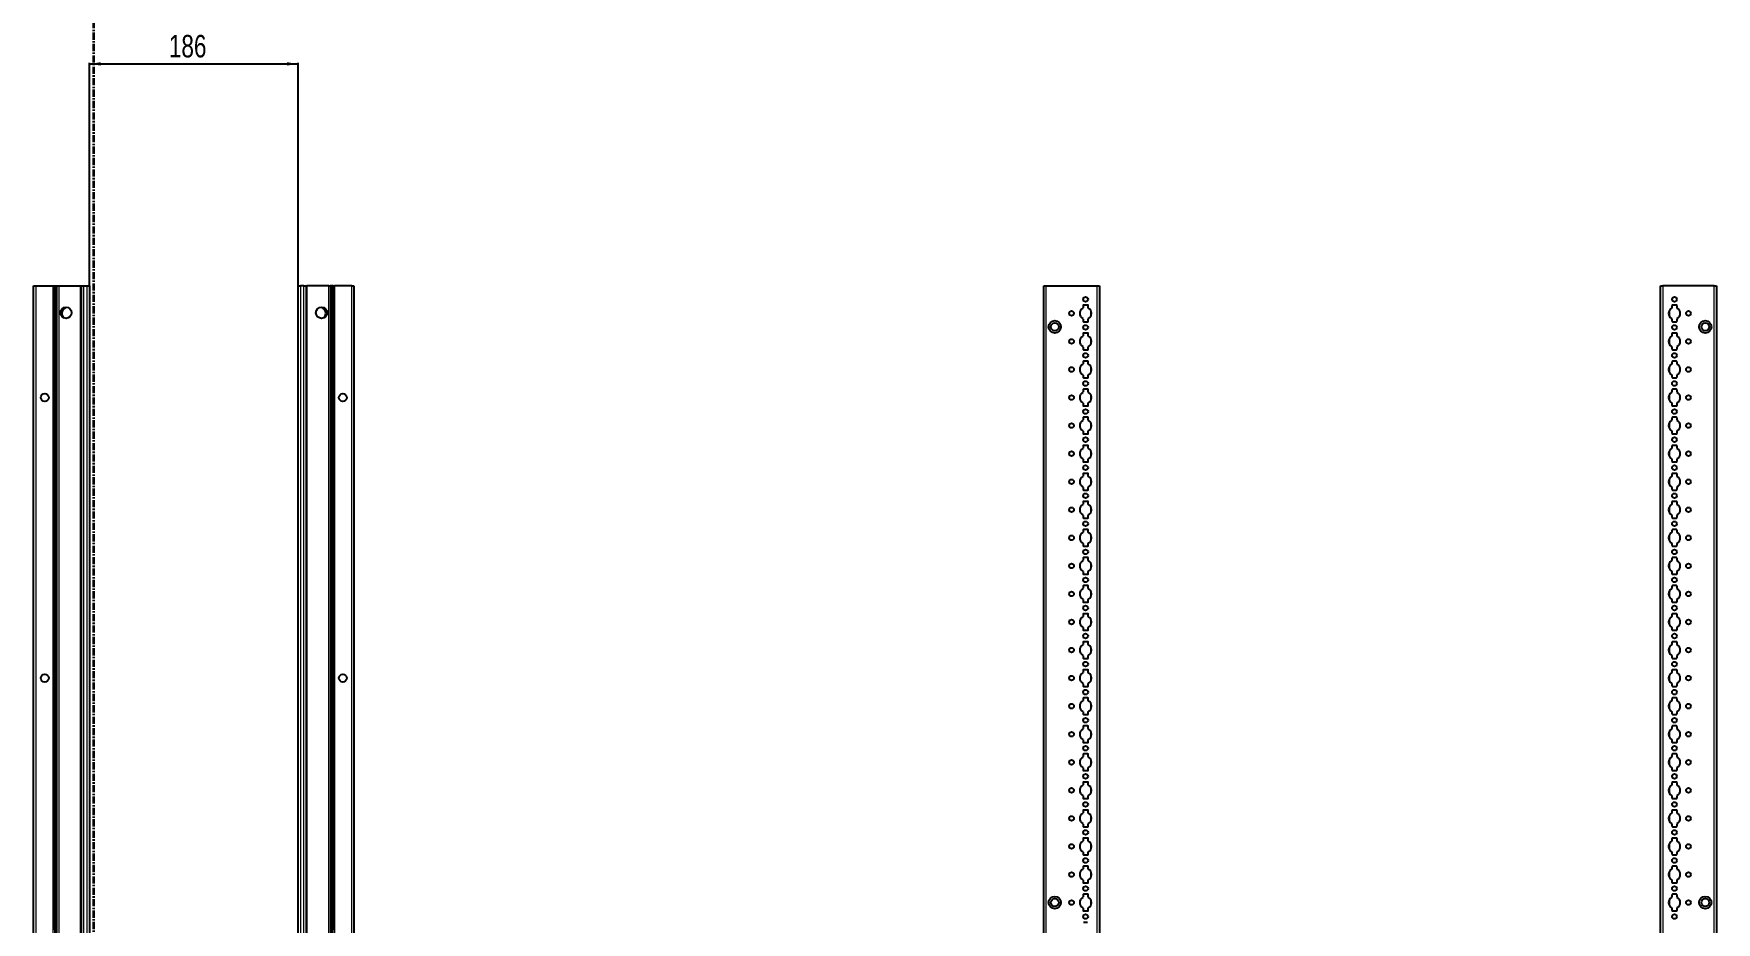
# Model space of a CAD drawing. Header units: millimetres. Extents: x -199 to 2568, y -1547 to 1507.
# Drawn here: x 1069 to 2568, y -320 to 472 of the extents above; entities that cross this region are included whole.
import ezdxf

# ---------------------------------------------------------------- set-up
doc = ezdxf.new("R2010")
doc.units = ezdxf.units.MM
doc.linetypes.add('CENTER', pattern=[10.16, 6.35, -1.27, 1.27, -1.27])
doc.layers.add('FORMAT', color=7, linetype='Continuous')
doc.styles.add('SLDTEXTSTYLE0', font='TXT', dxfattribs={"width": 0.75})
doc.dimstyles.new('SLDDIMSTYLE0', dxfattribs={"dimtxt": 20, "dimasz": 10, "dimexe": 0, "dimexo": 0.0625, "dimgap": 5, "dimtad": 2, "dimdec": 1, "dimrnd": 1e-09, "dimzin": 12, "dimdsep": 46, "dimtxsty": 'SLDTEXTSTYLE0', "dimsah": 1, "dimcen": 0.09, "dimadec": 0, "dimazin": 3, "dimtfac": 1, "dimtofl": 0, "dimtmove": 0, "dimatfit": 3, "dimfxl": 0, "dimfrac": 2, "dimtolj": 1, "dimtzin": 12, "dimarcsym": 0})

# ---------------------------------------------------------------- blocks, each defined once
blk = doc.blocks.new('_D_4')
at = {"layer": 'FORMAT'}
for p, q in [((1118.4, 247.2), (1118.4, 446)), ((1118.4, 445), (1304.4, 445)), ((1304.4, 247.2), (1304.4, 446))]:
    blk.add_line(p, q, dxfattribs=at)
for points in [[(1118.4, 445), (1128.4, 443.5), (1128.4, 446.5)], [(1304.4, 445), (1294.4, 446.5), (1294.4, 443.5)]]:
    blk.add_solid(points, dxfattribs=at)
at = {"layer": 'FORMAT', "insert": (1189.2, 470.8), "char_height": 20, "attachment_point": 1, "style": 'SLDTEXTSTYLE0'}
blk.add_mtext('186', dxfattribs=at)

msp = doc.modelspace()

# ---------------------------------------------------------------- linework, layer by layer
at = {"color": 7, "linetype": 'CENTER', "lineweight": 35}
msp.add_line((1122.12, 1499.09), (1122.12, -1103.67), dxfattribs=at)
at = {"color": 7, "linetype": 'Continuous', "lineweight": 25}
for p, q in [((1068.68, -851.79), (1068.68, 247.21)), ((1068.68, 247.21), (1070.68, 247.21)), ((1070.68, 247.21), (1086.03, 247.21)), ((1086.03, 247.21), (1086.68, 247.21)), ((1086.68, 223.46), (1086.68, 247.21)), ((1086.68, 247.21), (1087.27, 247.21)), ((1087.27, 247.21), (1088.48, 247.21)), ((1088.48, 247.21), (1088.48, -851.79)), ((1088.48, 247.21), (1088.51, 247.21)), ((1088.51, 247.21), (1088.51, -851.79)), ((1088.51, 247.21), (1089.72, 247.21)), ((1089.72, 247.21), (1091.13, 247.21)), ((1091.13, 247.21), (1110.53, 247.21)), ((1110.53, 247.21), (1111.18, 247.21)), ((1111.18, -851.79), (1111.18, 247.21)), ((1111.18, 247.21), (1113.18, 247.21)), ((1113.18, 247.21), (1116.38, 247.21)), ((1116.38, 247.21), (1118.38, 247.21)), ((1118.38, 247.21), (1118.38, -851.79)), ((1304.38, -851.79), (1304.38, 247.21)), ((1304.38, 247.21), (1306.38, 247.21)), ((1309.58, 247.21), (1306.38, 247.21)), ((1309.58, 247.21), (1311.58, 247.21)), ((1311.58, 247.21), (1311.58, -851.79)), ((1311.58, 247.21), (1312.23, 247.21)), ((1331.64, 247.21), (1312.23, 247.21)), ((1331.64, 247.21), (1333.05, 247.21)), ((1334.26, 247.21), (1333.05, 247.21)), ((1334.26, -851.79), (1334.26, 247.21)), ((1334.29, 247.21), (1334.26, 247.21)), ((1334.29, -851.79), (1334.29, 247.21)), ((1335.5, 247.21), (1334.29, 247.21)), ((1335.5, 247.21), (1336.08, 247.21)), ((1336.08, 247.21), (1336.08, 223.46)), ((1336.08, 247.21), (1336.73, 247.21)), ((1352.08, 247.21), (1336.73, 247.21)), ((1352.08, 247.21), (1354.08, 247.21)), ((1354.08, 247.21), (1354.08, -851.79)), ((1968.81, -851.79), (1968.81, 247.21)), ((1968.81, 247.21), (1970.81, 247.21)), ((1970.81, 247.21), (2016.51, 247.21)), ((2016.51, 247.21), (2018.51, 247.21)), ((2018.51, 247.21), (2018.51, -851.79)), ((2518.51, -851.79), (2518.51, 247.21)), ((2518.51, 247.21), (2520.51, 247.21)), ((2566.21, 247.21), (2520.51, 247.21)), ((2566.21, 247.21), (2568.21, 247.21)), ((2568.21, 247.21), (2568.21, -851.79)), ((1096.73, 227.73), (1096.73, 228.14)), ((1326.03, 228.14), (1326.03, 227.73)), ((2003.86, 229.61), (2003.86, 227.73)), ((2007.96, 230.11), (2004.36, 230.11)), ((2008.46, 227.73), (2008.46, 229.61)), ((2528.56, 229.61), (2528.56, 227.73)), ((2532.66, 230.11), (2529.06, 230.11)), ((2533.16, 227.73), (2533.16, 229.61)), ((1086.75, 223.35), (1086.68, 223.46)), ((1086.68, 223.46), (1086.68, 221.96)), ((1086.68, 221.96), (1086.75, 222.06)), ((1086.68, 173.46), (1086.68, 221.96)), ((1086.75, 222.06), (1086.75, 223.35)), ((1336.08, 223.46), (1336.02, 223.35)), ((1336.02, 223.35), (1336.02, 222.06)), ((1336.02, 222.06), (1336.08, 221.96)), ((1336.08, 221.96), (1336.08, 223.46)), ((1336.08, 221.96), (1336.08, 173.46)), ((2003.86, 217.68), (2003.86, 215.81)), ((2004.36, 215.31), (2007.96, 215.31)), ((2008.46, 215.81), (2008.46, 217.68)), ((2528.56, 217.68), (2528.56, 215.81)), ((2529.06, 215.31), (2532.66, 215.31)), ((2533.16, 215.81), (2533.16, 217.68)), ((2003.86, 204.61), (2003.86, 202.73)), ((2007.96, 205.11), (2004.36, 205.11)), ((2008.46, 202.73), (2008.46, 204.61)), ((2528.56, 204.61), (2528.56, 202.73)), ((2532.66, 205.11), (2529.06, 205.11)), ((2533.16, 202.73), (2533.16, 204.61)), ((2003.86, 192.68), (2003.86, 190.81)), ((2004.36, 190.31), (2007.96, 190.31)), ((2007.96, 180.11), (2004.36, 180.11)), ((2008.46, 190.81), (2008.46, 192.68)), ((2528.56, 192.68), (2528.56, 190.81)), ((2529.06, 190.31), (2532.66, 190.31)), ((2532.66, 180.11), (2529.06, 180.11)), ((2533.16, 190.81), (2533.16, 192.68)), ((1086.75, 173.35), (1086.68, 173.46)), ((1086.68, 173.46), (1086.68, 171.96)), ((1086.68, 171.96), (1086.75, 172.06)), ((1086.68, 123.46), (1086.68, 171.96)), ((1086.75, 172.06), (1086.75, 173.35)), ((1336.08, 173.46), (1336.02, 173.35)), ((1336.02, 173.35), (1336.02, 172.06)), ((1336.02, 172.06), (1336.08, 171.96)), ((1336.08, 171.96), (1336.08, 173.46)), ((1336.08, 171.96), (1336.08, 123.46)), ((2003.86, 179.61), (2003.86, 177.73)), ((2003.86, 167.68), (2003.86, 165.81)), ((2004.36, 165.31), (2007.96, 165.31)), ((2008.46, 177.73), (2008.46, 179.61)), ((2008.46, 165.81), (2008.46, 167.68)), ((2528.56, 179.61), (2528.56, 177.73)), ((2528.56, 167.68), (2528.56, 165.81)), ((2529.06, 165.31), (2532.66, 165.31)), ((2533.16, 177.73), (2533.16, 179.61)), ((2533.16, 165.81), (2533.16, 167.68)), ((2003.86, 154.61), (2003.86, 152.73)), ((2007.96, 155.11), (2004.36, 155.11)), ((2008.46, 152.73), (2008.46, 154.61)), ((2528.56, 154.61), (2528.56, 152.73)), ((2532.66, 155.11), (2529.06, 155.11)), ((2533.16, 152.73), (2533.16, 154.61)), ((2003.86, 142.68), (2003.86, 140.81)), ((2004.36, 140.31), (2007.96, 140.31)), ((2008.46, 140.81), (2008.46, 142.68)), ((2528.56, 142.68), (2528.56, 140.81)), ((2529.06, 140.31), (2532.66, 140.31)), ((2533.16, 140.81), (2533.16, 142.68)), ((1086.75, 123.35), (1086.68, 123.46)), ((1086.68, 123.46), (1086.68, 121.96)), ((1086.68, 121.96), (1086.75, 122.06)), ((1086.68, 73.46), (1086.68, 121.96)), ((1086.75, 122.06), (1086.75, 123.35)), ((1336.08, 123.46), (1336.02, 123.35)), ((1336.02, 123.35), (1336.02, 122.06)), ((1336.02, 122.06), (1336.08, 121.96)), ((1336.08, 121.96), (1336.08, 123.46)), ((1336.08, 121.96), (1336.08, 73.46)), ((2003.86, 129.61), (2003.86, 127.73)), ((2007.96, 130.11), (2004.36, 130.11)), ((2008.46, 127.73), (2008.46, 129.61)), ((2528.56, 129.61), (2528.56, 127.73)), ((2532.66, 130.11), (2529.06, 130.11)), ((2533.16, 127.73), (2533.16, 129.61)), ((2003.86, 117.68), (2003.86, 115.81)), ((2004.36, 115.31), (2007.96, 115.31)), ((2007.96, 105.11), (2004.36, 105.11)), ((2008.46, 115.81), (2008.46, 117.68)), ((2528.56, 117.68), (2528.56, 115.81)), ((2529.06, 115.31), (2532.66, 115.31)), ((2532.66, 105.11), (2529.06, 105.11)), ((2533.16, 115.81), (2533.16, 117.68)), ((2003.86, 104.61), (2003.86, 102.73)), ((2003.86, 92.68), (2003.86, 90.81)), ((2004.36, 90.31), (2007.96, 90.31)), ((2008.46, 102.73), (2008.46, 104.61)), ((2008.46, 90.81), (2008.46, 92.68)), ((2528.56, 104.61), (2528.56, 102.73)), ((2528.56, 92.68), (2528.56, 90.81)), ((2529.06, 90.31), (2532.66, 90.31)), ((2533.16, 102.73), (2533.16, 104.61)), ((2533.16, 90.81), (2533.16, 92.68)), ((2003.86, 79.61), (2003.86, 77.73)), ((2007.96, 80.11), (2004.36, 80.11)), ((2008.46, 77.73), (2008.46, 79.61)), ((2528.56, 79.61), (2528.56, 77.73)), ((2532.66, 80.11), (2529.06, 80.11)), ((2533.16, 77.73), (2533.16, 79.61)), ((1086.75, 73.35), (1086.68, 73.46)), ((1086.68, 73.46), (1086.68, 71.96)), ((1086.68, 71.96), (1086.75, 72.06)), ((1086.68, 23.46), (1086.68, 71.96)), ((1086.75, 72.06), (1086.75, 73.35)), ((1336.08, 73.46), (1336.02, 73.35)), ((1336.02, 73.35), (1336.02, 72.06)), ((1336.02, 72.06), (1336.08, 71.96)), ((1336.08, 71.96), (1336.08, 73.46)), ((1336.08, 71.96), (1336.08, 23.46)), ((2003.86, 67.68), (2003.86, 65.81)), ((2004.36, 65.31), (2007.96, 65.31)), ((2008.46, 65.81), (2008.46, 67.68)), ((2528.56, 67.68), (2528.56, 65.81)), ((2529.06, 65.31), (2532.66, 65.31)), ((2533.16, 65.81), (2533.16, 67.68)), ((2003.86, 54.61), (2003.86, 52.73)), ((2007.96, 55.11), (2004.36, 55.11)), ((2008.46, 52.73), (2008.46, 54.61)), ((2528.56, 54.61), (2528.56, 52.73)), ((2532.66, 55.11), (2529.06, 55.11)), ((2533.16, 52.73), (2533.16, 54.61)), ((2003.86, 42.68), (2003.86, 40.81)), ((2004.36, 40.31), (2007.96, 40.31)), ((2007.96, 30.11), (2004.36, 30.11)), ((2008.46, 40.81), (2008.46, 42.68)), ((2528.56, 42.68), (2528.56, 40.81)), ((2529.06, 40.31), (2532.66, 40.31)), ((2532.66, 30.11), (2529.06, 30.11)), ((2533.16, 40.81), (2533.16, 42.68)), ((1086.75, 23.35), (1086.68, 23.46)), ((1086.68, 23.46), (1086.68, 21.96)), ((1086.68, 21.96), (1086.75, 22.06)), ((1086.68, -26.54), (1086.68, 21.96)), ((1086.75, 22.06), (1086.75, 23.35)), ((1336.08, 23.46), (1336.02, 23.35)), ((1336.02, 23.35), (1336.02, 22.06)), ((1336.02, 22.06), (1336.08, 21.96)), ((1336.08, 21.96), (1336.08, 23.46)), ((1336.08, 21.96), (1336.08, -26.54)), ((2003.86, 29.61), (2003.86, 27.73)), ((2003.86, 17.68), (2003.86, 15.81)), ((2004.36, 15.31), (2007.96, 15.31)), ((2008.46, 27.73), (2008.46, 29.61)), ((2008.46, 15.81), (2008.46, 17.68)), ((2528.56, 29.61), (2528.56, 27.73)), ((2528.56, 17.68), (2528.56, 15.81)), ((2529.06, 15.31), (2532.66, 15.31)), ((2533.16, 27.73), (2533.16, 29.61)), ((2533.16, 15.81), (2533.16, 17.68)), ((2003.86, 4.61), (2003.86, 2.73)), ((2007.96, 5.11), (2004.36, 5.11)), ((2008.46, 2.73), (2008.46, 4.61)), ((2528.56, 4.61), (2528.56, 2.73)), ((2532.66, 5.11), (2529.06, 5.11)), ((2533.16, 2.73), (2533.16, 4.61)), ((2003.86, -7.32), (2003.86, -9.19)), ((2004.36, -9.69), (2007.96, -9.69)), ((2008.46, -9.19), (2008.46, -7.32)), ((2528.56, -7.32), (2528.56, -9.19)), ((2529.06, -9.69), (2532.66, -9.69)), ((2533.16, -9.19), (2533.16, -7.32)), ((1086.75, -26.65), (1086.68, -26.54)), ((1086.68, -26.54), (1086.68, -28.04)), ((1086.68, -28.04), (1086.75, -27.94)), ((1086.68, -76.54), (1086.68, -28.04)), ((1086.75, -27.94), (1086.75, -26.65)), ((1336.08, -26.54), (1336.02, -26.65)), ((1336.02, -26.65), (1336.02, -27.94)), ((1336.02, -27.94), (1336.08, -28.04)), ((1336.08, -28.04), (1336.08, -26.54)), ((1336.08, -28.04), (1336.08, -76.54)), ((2003.86, -20.39), (2003.86, -22.27)), ((2007.96, -19.89), (2004.36, -19.89)), ((2008.46, -22.27), (2008.46, -20.39)), ((2528.56, -20.39), (2528.56, -22.27)), ((2532.66, -19.89), (2529.06, -19.89)), ((2533.16, -22.27), (2533.16, -20.39)), ((2003.86, -32.32), (2003.86, -34.19)), ((2004.36, -34.69), (2007.96, -34.69)), ((2007.96, -44.89), (2004.36, -44.89)), ((2008.46, -34.19), (2008.46, -32.32)), ((2528.56, -32.32), (2528.56, -34.19)), ((2529.06, -34.69), (2532.66, -34.69)), ((2532.66, -44.89), (2529.06, -44.89)), ((2533.16, -34.19), (2533.16, -32.32)), ((2003.86, -45.39), (2003.86, -47.27)), ((2003.86, -57.32), (2003.86, -59.19)), ((2004.36, -59.69), (2007.96, -59.69)), ((2008.46, -47.27), (2008.46, -45.39)), ((2008.46, -59.19), (2008.46, -57.32)), ((2528.56, -45.39), (2528.56, -47.27)), ((2528.56, -57.32), (2528.56, -59.19)), ((2529.06, -59.69), (2532.66, -59.69)), ((2533.16, -47.27), (2533.16, -45.39)), ((2533.16, -59.19), (2533.16, -57.32)), ((2003.86, -70.39), (2003.86, -72.27)), ((2007.96, -69.89), (2004.36, -69.89)), ((2008.46, -72.27), (2008.46, -70.39)), ((2528.56, -70.39), (2528.56, -72.27)), ((2532.66, -69.89), (2529.06, -69.89)), ((2533.16, -72.27), (2533.16, -70.39)), ((1086.75, -76.65), (1086.68, -76.54)), ((1086.68, -76.54), (1086.68, -78.04)), ((1086.68, -78.04), (1086.75, -77.94)), ((1086.68, -126.54), (1086.68, -78.04)), ((1086.75, -77.94), (1086.75, -76.65)), ((1336.08, -76.54), (1336.02, -76.65)), ((1336.02, -76.65), (1336.02, -77.94)), ((1336.02, -77.94), (1336.08, -78.04)), ((1336.08, -78.04), (1336.08, -76.54)), ((1336.08, -78.04), (1336.08, -126.54)), ((2003.86, -82.32), (2003.86, -84.19)), ((2004.36, -84.69), (2007.96, -84.69)), ((2008.46, -84.19), (2008.46, -82.32)), ((2528.56, -82.32), (2528.56, -84.19)), ((2529.06, -84.69), (2532.66, -84.69)), ((2533.16, -84.19), (2533.16, -82.32)), ((2003.86, -95.39), (2003.86, -97.27)), ((2007.96, -94.89), (2004.36, -94.89)), ((2008.46, -97.27), (2008.46, -95.39)), ((2528.56, -95.39), (2528.56, -97.27)), ((2532.66, -94.89), (2529.06, -94.89)), ((2533.16, -97.27), (2533.16, -95.39)), ((2003.86, -107.32), (2003.86, -109.19)), ((2004.36, -109.69), (2007.96, -109.69)), ((2007.96, -119.89), (2004.36, -119.89)), ((2008.46, -109.19), (2008.46, -107.32)), ((2528.56, -107.32), (2528.56, -109.19)), ((2529.06, -109.69), (2532.66, -109.69)), ((2532.66, -119.89), (2529.06, -119.89)), ((2533.16, -109.19), (2533.16, -107.32)), ((1086.75, -126.65), (1086.68, -126.54)), ((1086.68, -126.54), (1086.68, -128.04)), ((1086.68, -128.04), (1086.75, -127.94)), ((1086.68, -176.54), (1086.68, -128.04)), ((1086.75, -127.94), (1086.75, -126.65)), ((1336.08, -126.54), (1336.02, -126.65)), ((1336.02, -126.65), (1336.02, -127.94)), ((1336.02, -127.94), (1336.08, -128.04)), ((1336.08, -128.04), (1336.08, -126.54)), ((1336.08, -128.04), (1336.08, -176.54)), ((2003.86, -120.39), (2003.86, -122.27)), ((2003.86, -132.32), (2003.86, -134.19)), ((2004.36, -134.69), (2007.96, -134.69)), ((2008.46, -122.27), (2008.46, -120.39)), ((2008.46, -134.19), (2008.46, -132.32)), ((2528.56, -120.39), (2528.56, -122.27)), ((2528.56, -132.32), (2528.56, -134.19)), ((2529.06, -134.69), (2532.66, -134.69)), ((2533.16, -122.27), (2533.16, -120.39)), ((2533.16, -134.19), (2533.16, -132.32)), ((2003.86, -145.39), (2003.86, -147.27)), ((2007.96, -144.89), (2004.36, -144.89)), ((2008.46, -147.27), (2008.46, -145.39)), ((2528.56, -145.39), (2528.56, -147.27)), ((2532.66, -144.89), (2529.06, -144.89)), ((2533.16, -147.27), (2533.16, -145.39)), ((2003.86, -157.32), (2003.86, -159.19)), ((2004.36, -159.69), (2007.96, -159.69)), ((2008.46, -159.19), (2008.46, -157.32)), ((2528.56, -157.32), (2528.56, -159.19)), ((2529.06, -159.69), (2532.66, -159.69)), ((2533.16, -159.19), (2533.16, -157.32)), ((1086.75, -176.65), (1086.68, -176.54)), ((1086.68, -176.54), (1086.68, -178.04)), ((1086.68, -178.04), (1086.75, -177.94)), ((1086.68, -226.54), (1086.68, -178.04)), ((1086.75, -177.94), (1086.75, -176.65)), ((1336.08, -176.54), (1336.02, -176.65)), ((1336.02, -176.65), (1336.02, -177.94)), ((1336.02, -177.94), (1336.08, -178.04)), ((1336.08, -178.04), (1336.08, -176.54)), ((1336.08, -178.04), (1336.08, -226.54)), ((2003.86, -170.39), (2003.86, -172.27)), ((2007.96, -169.89), (2004.36, -169.89)), ((2008.46, -172.27), (2008.46, -170.39)), ((2528.56, -170.39), (2528.56, -172.27)), ((2532.66, -169.89), (2529.06, -169.89)), ((2533.16, -172.27), (2533.16, -170.39)), ((2003.86, -182.32), (2003.86, -184.19)), ((2004.36, -184.69), (2007.96, -184.69)), ((2007.96, -194.89), (2004.36, -194.89)), ((2008.46, -184.19), (2008.46, -182.32)), ((2528.56, -182.32), (2528.56, -184.19)), ((2529.06, -184.69), (2532.66, -184.69)), ((2532.66, -194.89), (2529.06, -194.89)), ((2533.16, -184.19), (2533.16, -182.32)), ((2003.86, -195.39), (2003.86, -197.27)), ((2003.86, -207.32), (2003.86, -209.19)), ((2004.36, -209.69), (2007.96, -209.69)), ((2008.46, -197.27), (2008.46, -195.39)), ((2008.46, -209.19), (2008.46, -207.32)), ((2528.56, -195.39), (2528.56, -197.27)), ((2528.56, -207.32), (2528.56, -209.19)), ((2529.06, -209.69), (2532.66, -209.69)), ((2533.16, -197.27), (2533.16, -195.39)), ((2533.16, -209.19), (2533.16, -207.32)), ((2003.86, -220.39), (2003.86, -222.27)), ((2007.96, -219.89), (2004.36, -219.89)), ((2008.46, -222.27), (2008.46, -220.39)), ((2528.56, -220.39), (2528.56, -222.27)), ((2532.66, -219.89), (2529.06, -219.89)), ((2533.16, -222.27), (2533.16, -220.39)), ((1086.75, -226.65), (1086.68, -226.54)), ((1086.68, -226.54), (1086.68, -228.04)), ((1086.68, -228.04), (1086.75, -227.94)), ((1086.68, -276.54), (1086.68, -228.04)), ((1086.75, -227.94), (1086.75, -226.65)), ((1336.08, -226.54), (1336.02, -226.65)), ((1336.02, -226.65), (1336.02, -227.94)), ((1336.02, -227.94), (1336.08, -228.04)), ((1336.08, -228.04), (1336.08, -226.54)), ((1336.08, -228.04), (1336.08, -276.54)), ((2003.86, -232.32), (2003.86, -234.19)), ((2004.36, -234.69), (2007.96, -234.69)), ((2008.46, -234.19), (2008.46, -232.32)), ((2528.56, -232.32), (2528.56, -234.19)), ((2529.06, -234.69), (2532.66, -234.69)), ((2533.16, -234.19), (2533.16, -232.32)), ((2003.86, -245.39), (2003.86, -247.27)), ((2007.96, -244.89), (2004.36, -244.89)), ((2008.46, -247.27), (2008.46, -245.39)), ((2528.56, -245.39), (2528.56, -247.27)), ((2532.66, -244.89), (2529.06, -244.89)), ((2533.16, -247.27), (2533.16, -245.39)), ((2003.86, -257.32), (2003.86, -259.19)), ((2004.36, -259.69), (2007.96, -259.69)), ((2007.96, -269.89), (2004.36, -269.89)), ((2008.46, -259.19), (2008.46, -257.32)), ((2528.56, -257.32), (2528.56, -259.19)), ((2529.06, -259.69), (2532.66, -259.69)), ((2532.66, -269.89), (2529.06, -269.89)), ((2533.16, -259.19), (2533.16, -257.32)), ((1086.75, -276.65), (1086.68, -276.54)), ((1086.68, -276.54), (1086.68, -278.04)), ((1086.68, -278.04), (1086.75, -277.94)), ((1086.68, -326.54), (1086.68, -278.04)), ((1086.75, -277.94), (1086.75, -276.65)), ((1336.08, -276.54), (1336.02, -276.65)), ((1336.02, -276.65), (1336.02, -277.94)), ((1336.02, -277.94), (1336.08, -278.04)), ((1336.08, -278.04), (1336.08, -276.54)), ((1336.08, -278.04), (1336.08, -326.54)), ((2003.86, -270.39), (2003.86, -272.27)), ((2003.86, -282.32), (2003.86, -284.19)), ((2004.36, -284.69), (2007.96, -284.69)), ((2008.46, -272.27), (2008.46, -270.39)), ((2008.46, -284.19), (2008.46, -282.32)), ((2528.56, -270.39), (2528.56, -272.27)), ((2528.56, -282.32), (2528.56, -284.19)), ((2529.06, -284.69), (2532.66, -284.69)), ((2533.16, -272.27), (2533.16, -270.39)), ((2533.16, -284.19), (2533.16, -282.32)), ((2003.86, -295.39), (2003.86, -297.27)), ((2007.96, -294.89), (2004.36, -294.89)), ((2008.46, -297.27), (2008.46, -295.39)), ((2528.56, -295.39), (2528.56, -297.27)), ((2532.66, -294.89), (2529.06, -294.89)), ((2533.16, -297.27), (2533.16, -295.39)), ((2003.86, -307.32), (2003.86, -309.19)), ((2004.36, -309.69), (2007.96, -309.69)), ((2008.46, -309.19), (2008.46, -307.32)), ((2528.56, -307.32), (2528.56, -309.19)), ((2529.06, -309.69), (2532.66, -309.69)), ((2533.16, -309.19), (2533.16, -307.32)), ((2007.96, -319.89), (2004.36, -319.89))]:
    msp.add_line(p, q, dxfattribs=at)
at = {"color": 8, "linetype": 'Continuous', "lineweight": 18}
for p, q in [((1070.68, 247.21), (1070.68, -851.79)), ((1086.03, -851.79), (1086.03, 247.21)), ((1087.27, 247.21), (1087.27, -851.79)), ((1089.72, -851.79), (1089.72, 247.21)), ((1091.13, 247.21), (1091.13, -851.79)), ((1110.53, -851.79), (1110.53, 247.21)), ((1113.18, 247.21), (1113.18, -851.79)), ((1116.38, -851.79), (1116.38, 247.21)), ((1306.38, 247.21), (1306.38, -851.79)), ((1309.58, -851.79), (1309.58, 247.21)), ((1312.23, 247.21), (1312.23, -851.79)), ((1331.64, -851.79), (1331.64, 247.21)), ((1333.05, 247.21), (1333.05, -851.79)), ((1335.5, -851.79), (1335.5, 247.21)), ((1336.73, 247.21), (1336.73, -851.79)), ((1352.08, -851.79), (1352.08, 247.21)), ((1970.81, 247.21), (1970.81, -851.79)), ((2016.51, -851.79), (2016.51, 247.21)), ((2520.51, 247.21), (2520.51, -851.79)), ((2566.21, -851.79), (2566.21, 247.21)), ((2010.66, 220), (2010.66, 225.41)), ((2526.36, 225.41), (2526.36, 220)), ((2010.66, 195), (2010.66, 200.41)), ((2526.36, 200.41), (2526.36, 195)), ((2010.66, 170), (2010.66, 175.41)), ((2526.36, 175.41), (2526.36, 170)), ((2010.66, 145), (2010.66, 150.41)), ((2526.36, 150.41), (2526.36, 145)), ((2010.66, 120), (2010.66, 125.41)), ((2526.36, 125.41), (2526.36, 120)), ((2010.66, 95), (2010.66, 100.41)), ((2526.36, 100.41), (2526.36, 95)), ((2010.66, 70), (2010.66, 75.41)), ((2526.36, 75.41), (2526.36, 70)), ((2010.66, 45), (2010.66, 50.41)), ((2526.36, 50.41), (2526.36, 45)), ((2010.66, 20), (2010.66, 25.41)), ((2526.36, 25.41), (2526.36, 20)), ((2010.66, -5), (2010.66, 0.41)), ((2526.36, 0.41), (2526.36, -5)), ((2010.66, -30), (2010.66, -24.59)), ((2526.36, -24.59), (2526.36, -30)), ((2010.66, -55), (2010.66, -49.59)), ((2526.36, -49.59), (2526.36, -55)), ((2010.66, -80), (2010.66, -74.59)), ((2526.36, -74.59), (2526.36, -80)), ((2010.66, -105), (2010.66, -99.59)), ((2526.36, -99.59), (2526.36, -105)), ((2010.66, -130), (2010.66, -124.59)), ((2526.36, -124.59), (2526.36, -130)), ((2010.66, -155), (2010.66, -149.59)), ((2526.36, -149.59), (2526.36, -155)), ((2010.66, -180), (2010.66, -174.59)), ((2526.36, -174.59), (2526.36, -180)), ((2010.66, -205), (2010.66, -199.59)), ((2526.36, -199.59), (2526.36, -205)), ((2010.66, -230), (2010.66, -224.59)), ((2526.36, -224.59), (2526.36, -230)), ((2010.66, -255), (2010.66, -249.59)), ((2526.36, -249.59), (2526.36, -255)), ((2010.66, -280), (2010.66, -274.59)), ((2526.36, -274.59), (2526.36, -280)), ((2010.66, -305), (2010.66, -299.59)), ((2526.36, -299.59), (2526.36, -305))]:
    msp.add_line(p, q, dxfattribs=at)
at = {"color": 7, "linetype": 'Continuous', "lineweight": 25}
for centre, radius in [((1097.53, 223.21), 5), ((1325.23, 223.21), 5), ((2006.16, 235.21), 2.12), ((2530.86, 235.21), 2.13), ((1978.66, 210.71), 5.5), ((1978.66, 210.71), 3.5), ((1993.66, 222.71), 2.12), ((2006.16, 210.21), 2.12), ((2530.86, 210.21), 2.13), ((2543.36, 222.71), 2.12), ((2558.36, 210.71), 5.5), ((2558.36, 210.71), 3.5), ((1993.66, 197.71), 2.12), ((2543.36, 197.71), 2.12), ((2006.16, 185.21), 2.12), ((2530.86, 185.21), 2.12), ((1993.66, 172.71), 2.12), ((2543.36, 172.71), 2.12), ((1078.58, 147.71), 3.5), ((1344.18, 147.71), 3.5), ((2006.16, 160.21), 2.12), ((2530.86, 160.21), 2.12), ((1993.66, 147.71), 2.12), ((2006.16, 135.21), 2.12), ((2530.86, 135.21), 2.12), ((2543.36, 147.71), 2.12), ((1993.66, 122.71), 2.12), ((2543.36, 122.71), 2.12), ((2006.16, 110.21), 2.12), ((2530.86, 110.21), 2.12), ((1993.66, 97.71), 2.12), ((2543.36, 97.71), 2.12), ((2006.16, 85.21), 2.12), ((2530.86, 85.21), 2.12), ((1993.66, 72.71), 2.12), ((2006.16, 60.21), 2.12), ((2530.86, 60.21), 2.12), ((2543.36, 72.71), 2.12), ((1993.66, 47.71), 2.12), ((2543.36, 47.71), 2.12), ((2006.16, 35.21), 2.12), ((2530.86, 35.21), 2.12), ((1993.66, 22.71), 2.12), ((2543.36, 22.71), 2.12), ((2006.16, 10.21), 2.12), ((2530.86, 10.21), 2.12), ((1993.66, -2.29), 2.12), ((2006.16, -14.79), 2.12), ((2530.86, -14.79), 2.12), ((2543.36, -2.29), 2.12), ((1993.66, -27.29), 2.12), ((2543.36, -27.29), 2.12), ((2006.16, -39.79), 2.12), ((2530.86, -39.79), 2.12), ((1993.66, -52.29), 2.12), ((2543.36, -52.29), 2.12), ((2006.16, -64.79), 2.12), ((2530.86, -64.79), 2.12), ((1993.66, -77.29), 2.12), ((2006.16, -89.79), 2.12), ((2530.86, -89.79), 2.12), ((2543.36, -77.29), 2.12), ((1078.58, -102.29), 3.5), ((1344.18, -102.29), 3.5), ((1993.66, -102.29), 2.12), ((2543.36, -102.29), 2.12), ((2006.16, -114.79), 2.12), ((2530.86, -114.79), 2.12), ((1993.66, -127.29), 2.12), ((2543.36, -127.29), 2.12), ((2006.16, -139.79), 2.12), ((2530.86, -139.79), 2.12), ((1993.66, -152.29), 2.12), ((2006.16, -164.79), 2.12), ((2530.86, -164.79), 2.12), ((2543.36, -152.29), 2.12), ((1993.66, -177.29), 2.12), ((2543.36, -177.29), 2.12), ((2006.16, -189.79), 2.12), ((2530.86, -189.79), 2.12), ((1993.66, -202.29), 2.12), ((2543.36, -202.29), 2.12), ((2006.16, -214.79), 2.12), ((2530.86, -214.79), 2.12), ((1993.66, -227.29), 2.12), ((2006.16, -239.79), 2.12), ((2530.86, -239.79), 2.12), ((2543.36, -227.29), 2.12), ((1993.66, -252.29), 2.12), ((2543.36, -252.29), 2.12), ((2006.16, -264.79), 2.12), ((2530.86, -264.79), 2.12), ((1993.66, -277.29), 2.12), ((2543.36, -277.29), 2.12), ((1978.66, -302.29), 5.5), ((1978.66, -302.29), 3.5), ((2006.16, -289.79), 2.12), ((2530.86, -289.79), 2.12), ((2558.36, -302.29), 5.5), ((2558.36, -302.29), 3.5), ((1993.66, -302.29), 2.12), ((2006.16, -314.79), 2.12), ((2530.86, -314.79), 2.12), ((2543.36, -302.29), 2.12)]:
    msp.add_circle(centre, radius, dxfattribs=at)
for centre, radius, start, end in [((1099.03, 222.71), 5.25, 119.14074, 233.81086), ((1096.23, 227.73), 0.5, 299.14074, 0), ((1326.53, 227.73), 0.5, 180, 240.85926), ((1323.73, 222.71), 5.25, 306.18912, 60.85926), ((2006.16, 222.71), 5.25, 119.14074, 240.85926), ((2003.36, 227.73), 0.5, 299.14074, 0), ((2004.36, 229.61), 0.5, 90, 180), ((2007.96, 229.61), 0.5, 0, 90), ((2008.96, 227.73), 0.5, 180, 240.85926), ((2006.16, 222.71), 5.25, 299.14074, 60.85926), ((2530.86, 222.71), 5.25, 119.14074, 240.85926), ((2528.06, 227.73), 0.5, 299.14074, 0), ((2529.06, 229.61), 0.5, 90, 180), ((2532.66, 229.61), 0.5, 360, 90), ((2533.66, 227.73), 0.5, 180, 240.85926), ((2530.86, 222.71), 5.25, 299.14074, 60.85926), ((2003.36, 217.68), 0.5, 0, 60.85926), ((2004.36, 215.81), 0.5, 180, 270), ((2007.96, 215.81), 0.5, 270, 0), ((2008.96, 217.68), 0.5, 119.14074, 180), ((2528.06, 217.68), 0.5, 0, 60.85926), ((2529.06, 215.81), 0.5, 180, 270), ((2532.66, 215.81), 0.5, 270, 0), ((2533.66, 217.68), 0.5, 119.14074, 180), ((2006.16, 197.71), 5.25, 119.14074, 240.85926), ((2003.36, 202.73), 0.5, 299.14074, 0), ((2004.36, 204.61), 0.5, 90, 180), ((2007.96, 204.61), 0.5, 0, 90), ((2008.96, 202.73), 0.5, 180, 240.85926), ((2006.16, 197.71), 5.25, 299.14074, 60.85926), ((2530.86, 197.71), 5.25, 119.14074, 240.85926), ((2528.06, 202.73), 0.5, 299.14074, 0), ((2529.06, 204.61), 0.5, 90, 180), ((2532.66, 204.61), 0.5, 0, 90), ((2533.66, 202.73), 0.5, 180, 240.85926), ((2530.86, 197.71), 5.25, 299.14074, 60.85926), ((2003.36, 192.68), 0.5, 0, 60.85926), ((2004.36, 190.81), 0.5, 180, 270), ((2004.36, 179.61), 0.5, 90, 180), ((2007.96, 190.81), 0.5, 270, 0), ((2007.96, 179.61), 0.5, 360, 90), ((2008.96, 192.68), 0.5, 119.14074, 180), ((2528.06, 192.68), 0.5, 0, 60.85926), ((2529.06, 190.81), 0.5, 180, 270), ((2529.06, 179.61), 0.5, 90, 180), ((2532.66, 190.81), 0.5, 270, 0), ((2532.66, 179.61), 0.5, 0, 90), ((2533.66, 192.68), 0.5, 119.14074, 180), ((2006.16, 172.71), 5.25, 119.14074, 240.85926), ((2003.36, 177.73), 0.5, 299.14074, 0), ((2003.36, 167.68), 0.5, 0, 60.85926), ((2004.36, 165.81), 0.5, 180, 270), ((2007.96, 165.81), 0.5, 270, 0), ((2008.96, 177.73), 0.5, 180, 240.85926), ((2008.96, 167.68), 0.5, 119.14074, 180), ((2006.16, 172.71), 5.25, 299.14074, 60.85926), ((2530.86, 172.71), 5.25, 119.14074, 240.85926), ((2528.06, 177.73), 0.5, 299.14074, 0), ((2528.06, 167.68), 0.5, 0, 60.85926), ((2529.06, 165.81), 0.5, 180, 270), ((2532.66, 165.81), 0.5, 270, 0), ((2533.66, 177.73), 0.5, 180, 240.85926), ((2533.66, 167.68), 0.5, 119.14074, 180), ((2530.86, 172.71), 5.25, 299.14074, 60.85926), ((2006.16, 147.71), 5.25, 119.14074, 240.85926), ((2003.36, 152.73), 0.5, 299.14074, 0), ((2004.36, 154.61), 0.5, 90, 180), ((2007.96, 154.61), 0.5, 360, 90), ((2008.96, 152.73), 0.5, 180, 240.85926), ((2006.16, 147.71), 5.25, 299.14074, 60.85926), ((2530.86, 147.71), 5.25, 119.14074, 240.85926), ((2528.06, 152.73), 0.5, 299.14074, 0), ((2529.06, 154.61), 0.5, 90, 180), ((2532.66, 154.61), 0.5, 0, 90), ((2533.66, 152.73), 0.5, 180, 240.85926), ((2530.86, 147.71), 5.25, 299.14074, 60.85926), ((2003.36, 142.68), 0.5, 0, 60.85926), ((2004.36, 140.81), 0.5, 180, 270), ((2007.96, 140.81), 0.5, 270, 0), ((2008.96, 142.68), 0.5, 119.14074, 180), ((2528.06, 142.68), 0.5, 0, 60.85926), ((2529.06, 140.81), 0.5, 180, 270), ((2532.66, 140.81), 0.5, 270, 0), ((2533.66, 142.68), 0.5, 119.14074, 180), ((2006.16, 122.71), 5.25, 119.14074, 240.85926), ((2003.36, 127.73), 0.5, 299.14074, 0), ((2004.36, 129.61), 0.5, 90, 180), ((2007.96, 129.61), 0.5, 0, 90), ((2008.96, 127.73), 0.5, 180, 240.85926), ((2006.16, 122.71), 5.25, 299.14074, 60.85926), ((2530.86, 122.71), 5.25, 119.14074, 240.85926), ((2528.06, 127.73), 0.5, 299.14074, 0), ((2529.06, 129.61), 0.5, 90, 180), ((2532.66, 129.61), 0.5, 0, 90), ((2533.66, 127.73), 0.5, 180, 240.85926), ((2530.86, 122.71), 5.25, 299.14074, 60.85926), ((2003.36, 117.68), 0.5, 0, 60.85926), ((2004.36, 115.81), 0.5, 180, 270), ((2004.36, 104.61), 0.5, 90, 180), ((2007.96, 115.81), 0.5, 270, 0), ((2007.96, 104.61), 0.5, 0, 90), ((2008.96, 117.68), 0.5, 119.14074, 180), ((2528.06, 117.68), 0.5, 0, 60.85926), ((2529.06, 115.81), 0.5, 180, 270), ((2529.06, 104.61), 0.5, 90, 180), ((2532.66, 115.81), 0.5, 270, 0), ((2532.66, 104.61), 0.5, 0, 90), ((2533.66, 117.68), 0.5, 119.14074, 180), ((2006.16, 97.71), 5.25, 119.14074, 240.85926), ((2003.36, 102.73), 0.5, 299.14074, 0), ((2003.36, 92.68), 0.5, 0, 60.85926), ((2004.36, 90.81), 0.5, 180, 270), ((2007.96, 90.81), 0.5, 270, 0), ((2008.96, 102.73), 0.5, 180, 240.85926), ((2008.96, 92.68), 0.5, 119.14074, 180), ((2006.16, 97.71), 5.25, 299.14074, 60.85926), ((2530.86, 97.71), 5.25, 119.14074, 240.85926), ((2528.06, 102.73), 0.5, 299.14074, 0), ((2528.06, 92.68), 0.5, 0, 60.85926), ((2529.06, 90.81), 0.5, 180, 270), ((2532.66, 90.81), 0.5, 270, 0), ((2533.66, 102.73), 0.5, 180, 240.85926), ((2533.66, 92.68), 0.5, 119.14074, 180), ((2530.86, 97.71), 5.25, 299.14074, 60.85926), ((2006.16, 72.71), 5.25, 119.14074, 240.85926), ((2003.36, 77.73), 0.5, 299.14074, 0), ((2004.36, 79.61), 0.5, 90, 180), ((2007.96, 79.61), 0.5, 0, 90), ((2008.96, 77.73), 0.5, 180, 240.85926), ((2006.16, 72.71), 5.25, 299.14074, 60.85926), ((2530.86, 72.71), 5.25, 119.14074, 240.85926), ((2528.06, 77.73), 0.5, 299.14074, 0), ((2529.06, 79.61), 0.5, 90, 180), ((2532.66, 79.61), 0.5, 0, 90), ((2533.66, 77.73), 0.5, 180, 240.85926), ((2530.86, 72.71), 5.25, 299.14074, 60.85926), ((2003.36, 67.68), 0.5, 0, 60.85926), ((2004.36, 65.81), 0.5, 180, 270), ((2007.96, 65.81), 0.5, 270, 0), ((2008.96, 67.68), 0.5, 119.14074, 180), ((2528.06, 67.68), 0.5, 0, 60.85926), ((2529.06, 65.81), 0.5, 180, 270), ((2532.66, 65.81), 0.5, 270, 0), ((2533.66, 67.68), 0.5, 119.14074, 180), ((2006.16, 47.71), 5.25, 119.14074, 240.85926), ((2003.36, 52.73), 0.5, 299.14074, 0), ((2004.36, 54.61), 0.5, 90, 180), ((2007.96, 54.61), 0.5, 0, 90), ((2008.96, 52.73), 0.5, 180, 240.85926), ((2006.16, 47.71), 5.25, 299.14074, 60.85926), ((2530.86, 47.71), 5.25, 119.14074, 240.85926), ((2528.06, 52.73), 0.5, 299.14074, 0), ((2529.06, 54.61), 0.5, 90, 180), ((2532.66, 54.61), 0.5, 360, 90), ((2533.66, 52.73), 0.5, 180, 240.85926), ((2530.86, 47.71), 5.25, 299.14074, 60.85926), ((2003.36, 42.68), 0.5, 0, 60.85926), ((2004.36, 40.81), 0.5, 180, 270), ((2004.36, 29.61), 0.5, 90, 180), ((2007.96, 40.81), 0.5, 270, 0), ((2007.96, 29.61), 0.5, 0, 90), ((2008.96, 42.68), 0.5, 119.14074, 180), ((2528.06, 42.68), 0.5, 0, 60.85926), ((2529.06, 40.81), 0.5, 180, 270), ((2529.06, 29.61), 0.5, 90, 180), ((2532.66, 40.81), 0.5, 270, 0), ((2532.66, 29.61), 0.5, 0, 90), ((2533.66, 42.68), 0.5, 119.14074, 180), ((2006.16, 22.71), 5.25, 119.14074, 240.85926), ((2003.36, 27.73), 0.5, 299.14074, 0), ((2003.36, 17.68), 0.5, 0, 60.85926), ((2004.36, 15.81), 0.5, 180, 270), ((2007.96, 15.81), 0.5, 270, 0), ((2008.96, 27.73), 0.5, 180, 240.85926), ((2008.96, 17.68), 0.5, 119.14074, 180), ((2006.16, 22.71), 5.25, 299.14074, 60.85926), ((2530.86, 22.71), 5.25, 119.14074, 240.85926), ((2528.06, 27.73), 0.5, 299.14074, 0), ((2528.06, 17.68), 0.5, 0, 60.85926), ((2529.06, 15.81), 0.5, 180, 270), ((2532.66, 15.81), 0.5, 270, 0), ((2533.66, 27.73), 0.5, 180, 240.85926), ((2533.66, 17.68), 0.5, 119.14074, 180), ((2530.86, 22.71), 5.25, 299.14074, 60.85926), ((2006.16, -2.29), 5.25, 119.14074, 240.85926), ((2003.36, 2.73), 0.5, 299.14074, 0), ((2004.36, 4.61), 0.5, 90, 180), ((2007.96, 4.61), 0.5, 0, 90), ((2008.96, 2.73), 0.5, 180, 240.85926), ((2006.16, -2.29), 5.25, 299.14074, 60.85926), ((2530.86, -2.29), 5.25, 119.14074, 240.85926), ((2528.06, 2.73), 0.5, 299.14074, 0), ((2529.06, 4.61), 0.5, 90, 180), ((2532.66, 4.61), 0.5, 0, 90), ((2533.66, 2.73), 0.5, 180, 240.85926), ((2530.86, -2.29), 5.25, 299.14074, 60.85926), ((2003.36, -7.32), 0.5, 0, 60.85926), ((2004.36, -9.19), 0.5, 180, 270), ((2007.96, -9.19), 0.5, 270, 0), ((2008.96, -7.32), 0.5, 119.14074, 180), ((2528.06, -7.32), 0.5, 0, 60.85926), ((2529.06, -9.19), 0.5, 180, 270), ((2532.66, -9.19), 0.5, 270, 0), ((2533.66, -7.32), 0.5, 119.14074, 180), ((2006.16, -27.29), 5.25, 119.14074, 240.85926), ((2003.36, -22.27), 0.5, 299.14074, 0), ((2004.36, -20.39), 0.5, 90, 180), ((2007.96, -20.39), 0.5, 0, 90), ((2008.96, -22.27), 0.5, 180, 240.85926), ((2006.16, -27.29), 5.25, 299.14074, 60.85926), ((2530.86, -27.29), 5.25, 119.14074, 240.85926), ((2528.06, -22.27), 0.5, 299.14074, 0), ((2529.06, -20.39), 0.5, 90, 180), ((2532.66, -20.39), 0.5, 0, 90), ((2533.66, -22.27), 0.5, 180, 240.85926), ((2530.86, -27.29), 5.25, 299.14074, 60.85926), ((2003.36, -32.32), 0.5, 0, 60.85926), ((2004.36, -34.19), 0.5, 180, 270), ((2004.36, -45.39), 0.5, 90, 180), ((2007.96, -34.19), 0.5, 270, 0), ((2007.96, -45.39), 0.5, 0, 90), ((2008.96, -32.32), 0.5, 119.14074, 180), ((2528.06, -32.32), 0.5, 0, 60.85926), ((2529.06, -34.19), 0.5, 180, 270), ((2529.06, -45.39), 0.5, 90, 180), ((2532.66, -34.19), 0.5, 270, 0), ((2532.66, -45.39), 0.5, 0, 90), ((2533.66, -32.32), 0.5, 119.14074, 180), ((2006.16, -52.29), 5.25, 119.14074, 240.85926), ((2003.36, -47.27), 0.5, 299.14074, 0), ((2003.36, -57.32), 0.5, 0, 60.85926), ((2004.36, -59.19), 0.5, 180, 270), ((2007.96, -59.19), 0.5, 270, 0), ((2008.96, -47.27), 0.5, 180, 240.85926), ((2008.96, -57.32), 0.5, 119.14074, 180), ((2006.16, -52.29), 5.25, 299.14074, 60.85926), ((2530.86, -52.29), 5.25, 119.14074, 240.85926), ((2528.06, -47.27), 0.5, 299.14074, 0), ((2528.06, -57.32), 0.5, 0, 60.85926), ((2529.06, -59.19), 0.5, 180, 270), ((2532.66, -59.19), 0.5, 270, 0), ((2533.66, -47.27), 0.5, 180, 240.85926), ((2533.66, -57.32), 0.5, 119.14074, 180), ((2530.86, -52.29), 5.25, 299.14074, 60.85926), ((2006.16, -77.29), 5.25, 119.14074, 240.85926), ((2003.36, -72.27), 0.5, 299.14074, 0), ((2004.36, -70.39), 0.5, 90, 180), ((2007.96, -70.39), 0.5, 0, 90), ((2008.96, -72.27), 0.5, 180, 240.85926), ((2006.16, -77.29), 5.25, 299.14074, 60.85926), ((2530.86, -77.29), 5.25, 119.14074, 240.85926), ((2528.06, -72.27), 0.5, 299.14074, 0), ((2529.06, -70.39), 0.5, 90, 180), ((2532.66, -70.39), 0.5, 0, 90), ((2533.66, -72.27), 0.5, 180, 240.85926), ((2530.86, -77.29), 5.25, 299.14074, 60.85926), ((2003.36, -82.32), 0.5, 0, 60.85926), ((2004.36, -84.19), 0.5, 180, 270), ((2007.96, -84.19), 0.5, 270, 0), ((2008.96, -82.32), 0.5, 119.14074, 180), ((2528.06, -82.32), 0.5, 0, 60.85926), ((2529.06, -84.19), 0.5, 180, 270), ((2532.66, -84.19), 0.5, 270, 0), ((2533.66, -82.32), 0.5, 119.14074, 180), ((2006.16, -102.29), 5.25, 119.14074, 240.85926), ((2003.36, -97.27), 0.5, 299.14074, 0), ((2004.36, -95.39), 0.5, 90, 180), ((2007.96, -95.39), 0.5, 0, 90), ((2008.96, -97.27), 0.5, 180, 240.85926), ((2006.16, -102.29), 5.25, 299.14074, 60.85926), ((2530.86, -102.29), 5.25, 119.14074, 240.85926), ((2528.06, -97.27), 0.5, 299.14074, 0), ((2529.06, -95.39), 0.5, 90, 180), ((2532.66, -95.39), 0.5, 0, 90), ((2533.66, -97.27), 0.5, 180, 240.85926), ((2530.86, -102.29), 5.25, 299.14074, 60.85926), ((2003.36, -107.32), 0.5, 0, 60.85926), ((2004.36, -109.19), 0.5, 180, 270), ((2004.36, -120.39), 0.5, 90, 180), ((2007.96, -109.19), 0.5, 270, 0), ((2007.96, -120.39), 0.5, 0, 90), ((2008.96, -107.32), 0.5, 119.14074, 180), ((2528.06, -107.32), 0.5, 0, 60.85926), ((2529.06, -109.19), 0.5, 180, 270), ((2529.06, -120.39), 0.5, 90, 180), ((2532.66, -109.19), 0.5, 270, 0), ((2532.66, -120.39), 0.5, 0, 90), ((2533.66, -107.32), 0.5, 119.14074, 180), ((2006.16, -127.29), 5.25, 119.14074, 240.85926), ((2003.36, -122.27), 0.5, 299.14074, 0), ((2003.36, -132.32), 0.5, 0, 60.85926), ((2004.36, -134.19), 0.5, 180, 270), ((2007.96, -134.19), 0.5, 270, 0), ((2008.96, -122.27), 0.5, 180, 240.85926), ((2008.96, -132.32), 0.5, 119.14074, 180), ((2006.16, -127.29), 5.25, 299.14074, 60.85926), ((2530.86, -127.29), 5.25, 119.14074, 240.85926), ((2528.06, -122.27), 0.5, 299.14074, 0), ((2528.06, -132.32), 0.5, 0, 60.85926), ((2529.06, -134.19), 0.5, 180, 270), ((2532.66, -134.19), 0.5, 270, 0), ((2533.66, -122.27), 0.5, 180, 240.85926), ((2533.66, -132.32), 0.5, 119.14074, 180), ((2530.86, -127.29), 5.25, 299.14074, 60.85926), ((2006.16, -152.29), 5.25, 119.14074, 240.85926), ((2003.36, -147.27), 0.5, 299.14074, 0), ((2004.36, -145.39), 0.5, 90, 180), ((2007.96, -145.39), 0.5, 0, 90), ((2008.96, -147.27), 0.5, 180, 240.85926), ((2006.16, -152.29), 5.25, 299.14074, 60.85926), ((2530.86, -152.29), 5.25, 119.14074, 240.85926), ((2528.06, -147.27), 0.5, 299.14074, 0), ((2529.06, -145.39), 0.5, 90, 180), ((2532.66, -145.39), 0.5, 0, 90), ((2533.66, -147.27), 0.5, 180, 240.85926), ((2530.86, -152.29), 5.25, 299.14074, 60.85926), ((2003.36, -157.32), 0.5, 0, 60.85926), ((2004.36, -159.19), 0.5, 180, 270), ((2007.96, -159.19), 0.5, 270, 0), ((2008.96, -157.32), 0.5, 119.14074, 180), ((2528.06, -157.32), 0.5, 0, 60.85926), ((2529.06, -159.19), 0.5, 180, 270), ((2532.66, -159.19), 0.5, 270, 0), ((2533.66, -157.32), 0.5, 119.14074, 180), ((2006.16, -177.29), 5.25, 119.14074, 240.85926), ((2003.36, -172.27), 0.5, 299.14074, 0), ((2004.36, -170.39), 0.5, 90, 180), ((2007.96, -170.39), 0.5, 0, 90), ((2008.96, -172.27), 0.5, 180, 240.85926), ((2006.16, -177.29), 5.25, 299.14074, 60.85926), ((2530.86, -177.29), 5.25, 119.14074, 240.85926), ((2528.06, -172.27), 0.5, 299.14074, 0), ((2529.06, -170.39), 0.5, 90, 180), ((2532.66, -170.39), 0.5, 0, 90), ((2533.66, -172.27), 0.5, 180, 240.85926), ((2530.86, -177.29), 5.25, 299.14074, 60.85926), ((2003.36, -182.32), 0.5, 0, 60.85926), ((2004.36, -184.19), 0.5, 180, 270), ((2004.36, -195.39), 0.5, 90, 180), ((2007.96, -184.19), 0.5, 270, 0), ((2007.96, -195.39), 0.5, 0, 90), ((2008.96, -182.32), 0.5, 119.14074, 180), ((2528.06, -182.32), 0.5, 0, 60.85926), ((2529.06, -184.19), 0.5, 180, 270), ((2529.06, -195.39), 0.5, 90, 180), ((2532.66, -184.19), 0.5, 270, 0), ((2532.66, -195.39), 0.5, 0, 90), ((2533.66, -182.32), 0.5, 119.14074, 180), ((2006.16, -202.29), 5.25, 119.14074, 240.85926), ((2003.36, -197.27), 0.5, 299.14074, 0), ((2003.36, -207.32), 0.5, 0, 60.85926), ((2004.36, -209.19), 0.5, 180, 270), ((2007.96, -209.19), 0.5, 270, 0), ((2008.96, -197.27), 0.5, 180, 240.85926), ((2008.96, -207.32), 0.5, 119.14074, 180), ((2006.16, -202.29), 5.25, 299.14074, 60.85926), ((2530.86, -202.29), 5.25, 119.14074, 240.85926), ((2528.06, -197.27), 0.5, 299.14074, 0), ((2528.06, -207.32), 0.5, 0, 60.85926), ((2529.06, -209.19), 0.5, 180, 270), ((2532.66, -209.19), 0.5, 270, 0), ((2533.66, -197.27), 0.5, 180, 240.85926), ((2533.66, -207.32), 0.5, 119.14074, 180), ((2530.86, -202.29), 5.25, 299.14074, 60.85926), ((2006.16, -227.29), 5.25, 119.14074, 240.85926), ((2003.36, -222.27), 0.5, 299.14074, 0), ((2004.36, -220.39), 0.5, 90, 180), ((2007.96, -220.39), 0.5, 0, 90), ((2008.96, -222.27), 0.5, 180, 240.85926), ((2006.16, -227.29), 5.25, 299.14074, 60.85926), ((2530.86, -227.29), 5.25, 119.14074, 240.85926), ((2528.06, -222.27), 0.5, 299.14074, 0), ((2529.06, -220.39), 0.5, 90, 180), ((2532.66, -220.39), 0.5, 0, 90), ((2533.66, -222.27), 0.5, 180, 240.85926), ((2530.86, -227.29), 5.25, 299.14074, 60.85926), ((2003.36, -232.32), 0.5, 0, 60.85926), ((2004.36, -234.19), 0.5, 180, 270), ((2007.96, -234.19), 0.5, 270, 0), ((2008.96, -232.32), 0.5, 119.14074, 180), ((2528.06, -232.32), 0.5, 0, 60.85926), ((2529.06, -234.19), 0.5, 180, 270), ((2532.66, -234.19), 0.5, 270, 0), ((2533.66, -232.32), 0.5, 119.14074, 180), ((2006.16, -252.29), 5.25, 119.14074, 240.85926), ((2003.36, -247.27), 0.5, 299.14074, 0), ((2004.36, -245.39), 0.5, 90, 180), ((2007.96, -245.39), 0.5, 0, 90), ((2008.96, -247.27), 0.5, 180, 240.85926), ((2006.16, -252.29), 5.25, 299.14074, 60.85926), ((2530.86, -252.29), 5.25, 119.14074, 240.85926), ((2528.06, -247.27), 0.5, 299.14074, 0), ((2529.06, -245.39), 0.5, 90, 180), ((2532.66, -245.39), 0.5, 0, 90), ((2533.66, -247.27), 0.5, 180, 240.85926), ((2530.86, -252.29), 5.25, 299.14074, 60.85926), ((2003.36, -257.32), 0.5, 0, 60.85926), ((2004.36, -259.19), 0.5, 180, 270), ((2004.36, -270.39), 0.5, 90, 180), ((2007.96, -259.19), 0.5, 270, 0), ((2007.96, -270.39), 0.5, 0, 90), ((2008.96, -257.32), 0.5, 119.14074, 180), ((2528.06, -257.32), 0.5, 0, 60.85926), ((2529.06, -259.19), 0.5, 180, 270), ((2529.06, -270.39), 0.5, 90, 180), ((2532.66, -259.19), 0.5, 270, 0), ((2532.66, -270.39), 0.5, 0, 90), ((2533.66, -257.32), 0.5, 119.14074, 180), ((2006.16, -277.29), 5.25, 119.14074, 240.85926), ((2003.36, -272.27), 0.5, 299.14074, 0), ((2003.36, -282.32), 0.5, 0, 60.85926), ((2004.36, -284.19), 0.5, 180, 270), ((2007.96, -284.19), 0.5, 270, 0), ((2008.96, -272.27), 0.5, 180, 240.85926), ((2008.96, -282.32), 0.5, 119.14074, 180), ((2006.16, -277.29), 5.25, 299.14074, 60.85926), ((2530.86, -277.29), 5.25, 119.14074, 240.85926), ((2528.06, -272.27), 0.5, 299.14074, 0), ((2528.06, -282.32), 0.5, 0, 60.85926), ((2529.06, -284.19), 0.5, 180, 270), ((2532.66, -284.19), 0.5, 270, 0), ((2533.66, -272.27), 0.5, 180, 240.85926), ((2533.66, -282.32), 0.5, 119.14074, 180), ((2530.86, -277.29), 5.25, 299.14074, 60.85926), ((2006.16, -302.29), 5.25, 119.14074, 240.85926), ((2003.36, -297.27), 0.5, 299.14074, 0), ((2004.36, -295.39), 0.5, 90, 180), ((2007.96, -295.39), 0.5, 0, 90), ((2008.96, -297.27), 0.5, 180, 240.85926), ((2006.16, -302.29), 5.25, 299.14074, 60.85926), ((2530.86, -302.29), 5.25, 119.14074, 240.85926), ((2528.06, -297.27), 0.5, 299.14074, 0), ((2529.06, -295.39), 0.5, 90, 180), ((2532.66, -295.39), 0.5, 0, 90), ((2533.66, -297.27), 0.5, 180, 240.85926), ((2530.86, -302.29), 5.25, 299.14074, 60.85926), ((2003.36, -307.32), 0.5, 0, 60.85926), ((2004.36, -309.19), 0.5, 180, 270), ((2007.96, -309.19), 0.5, 270, 0), ((2008.96, -307.32), 0.5, 119.14074, 180), ((2528.06, -307.32), 0.5, 0, 60.85926), ((2529.06, -309.19), 0.5, 180, 270), ((2532.66, -309.19), 0.5, 270, 0), ((2533.66, -307.32), 0.5, 119.14074, 180)]:
    msp.add_arc(centre, radius, start, end, dxfattribs=at)

# ---------------------------------------------------------------- dimensions: what is measured, and where the dimension line sits
at = {"layer": 'FORMAT'}
dim = msp.add_linear_dim(base=(1304.38, 445), p1=(1118.38, 247.21), p2=(1304.38, 247.21), angle=0, dimstyle='SLDDIMSTYLE0', dxfattribs=at)
dim.commit()
dim.dimension.update_dxf_attribs({"geometry": '_D_4', "text_midpoint": (1211.38, 445), "dimtype": 160})

doc.saveas('drawing.dxf')
